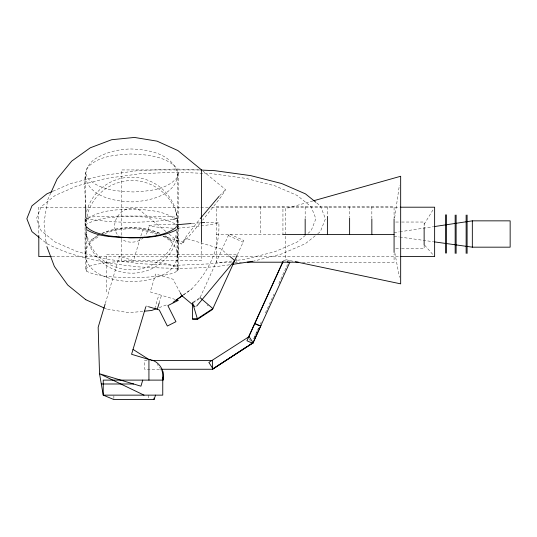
<?xml version="1.0" encoding="UTF-8"?>
<svg xmlns="http://www.w3.org/2000/svg" width="537" height="537" viewBox="0 0 537 537"><rect width="100%" height="100%" fill="white"/><g stroke="black" fill="none" stroke-linecap="round" stroke-linejoin="round"><path stroke-width="0.4" stroke-dasharray="2.69 2.01" d="M394.661 217.948L399.374 185.252M86.638 219.72L85.705 225.406L85.705 218.921M87.148 216.592L87.665 213.471A46.343 46.323 -10.8 0 1 177.143 216.283L177.385 218.687M175.304 224.802L156.676 224.788L149.064 225.399C148.071 228.99 147.682 233.206 144.789 236.012M177.707 224.983L177.244 227.802L177.244 224.896M85.068 207.665C86.692 190.622 78.509 167.396 97.6 157.462C107.454 151.85 118.677 149.474 129.92 148.964C147.628 149.252 173.538 153.663 177.707 174.371L177.707 216.565M177.707 174.371C175.908 195.293 149.998 200.878 132.854 201.885C115.146 201.597 89.236 197.186 85.068 176.478M169.068 234.085L181.318 244.113L186.211 236.495L199.683 219.297M202.845 170.967L225.661 189.642L220.774 197.267L202.624 220.183M85.705 206.792L85.705 173.33L86.907 168.403C97.338 155.891 115.448 154.925 130.558 153.985C146.386 154.609 164.624 155.764 176.384 167.712L178.344 172.612L178.344 223.191M178.344 172.612L177.143 177.539C166.712 190.051 148.608 191.024 133.491 191.957C117.67 191.333 99.426 190.185 87.665 178.23L85.705 173.33M177.707 218.136C175.304 238.086 186.258 264.056 163.1 274.655C152.797 279.737 141.338 281.663 129.92 281.656C112.777 280.65 86.866 275.065 85.068 254.142L87.028 247.329L92.008 241.053L99.674 235.736M105.346 303.338L119.456 256.31L133.505 260.526L142.661 230.024L156.985 234.32M154.743 308.574L158.952 294.551M159.127 303.096L161.462 295.31M50.767 193.011L47.739 199.717L44.034 222.298L45.893 241.006M258.545 328L253.444 339.263L258.572 327.993M237.435 254.645L243.865 240.502L229.098 233.857L199.65 298.552L192.676 303.137M260.25 324.234L261.284 321.972M265.419 312.923L274.031 294.061M278.851 283.502L287.463 264.647M87.028 219.183L85.068 222.882L86.007 225.802M206.215 222.399L218.794 222.425L218.472 222.949L215.807 223.681L204.282 225.56L176.572 228.373M424.136 224.285L433.762 208.625M85.853 225.587L87.028 223.942C100.976 216.565 117.482 216.975 132.854 216.431C146.99 217.284 162.355 216.888 175.082 223.889M183.573 294.833L191.696 288.96C208.92 271.467 220.385 247.262 218.794 222.425M199.945 223.439L189.413 235.777L181.318 244.113M219.566 195.763L225.661 189.642M85.705 269.285C89.061 264.842 95.398 264.942 100.312 263.513C111.287 261.808 122.396 261.271 133.491 261.217C148.064 261.955 163.624 261.19 177.143 267.46L178.344 269.594C174.995 274.038 168.652 273.937 163.738 275.367C152.763 277.072 141.654 277.609 130.558 277.669C115.985 276.931 100.426 277.696 86.907 271.42L85.705 269.285L85.705 230.373M305.412 235.394L297.169 242.033L274.957 251.678L246.02 259.082L233.689 260.787M307.956 233.353L311.124 230.803L315.884 218.747L311.124 206.691L297.169 195.455L274.957 185.809L246.02 178.412L212.316 173.753L176.156 172.169L139.989 173.753L106.286 178.412L77.348 185.809L55.143 195.455L41.181 206.691L36.422 218.747L41.181 230.803L55.143 242.033L77.348 251.678L106.286 259.082L139.989 263.734L176.156 265.325L212.316 263.734L232.87 260.901M315.185 235.803L305.452 243.63L281.73 253.934L253.907 261.056M317.776 233.716L320.374 231.628L325.456 218.747L320.374 205.866L316.481 202.731M143.574 237.555C138.076 242.858 128.712 243.664 122.449 239.656L121.04 238.381M183.063 295.162L191.696 288.96M88.269 218.331C101.198 209.645 117.825 209.658 132.854 209.101C146.762 209.967 162.154 210.236 174.069 218.277M97.754 235.535L92.008 239.415L90.337 241.462L92.008 239.482L99.674 234.488M193.206 302.156L199.375 298.102M52.975 191.199L70.582 183.553L101.5 175.646L137.512 170.672L176.156 168.98L199.999 170.021M104.963 233.595C121.953 226.916 141.855 227.191 158.697 234.166M101.936 233.347C120.395 225.419 142.54 225.379 160.858 233.709M101.936 233.622C120.234 226.05 141.882 225.949 160.14 233.655M159.294 307.6L167.672 304.439M312.896 200.952L285.523 208.651L285.523 234.152M172.827 219.532C144.909 222.909 116.12 223.587 88.33 218.948M394.077 232.655L399.018 231.903M399.843 231.783L433.614 226.688M229.527 264.781C199.099 269.473 168.148 268.634 137.512 266.815C106.42 263.325 74.945 258.129 46.853 243.63M142.775 311.366L129.008 312.735L106.313 308.97M192.112 223.426L200.012 222.801M288.416 260.841L289.658 260.754M87.665 217.082C117.455 215.746 147.36 215.626 177.143 217.129M199.898 169.934L121.456 169.934L121.456 235.958M208.208 207.201L38.805 207.201L38.805 235.649M211.558 207.201L399.414 207.201M395.749 222.036L400.756 222.036M401.589 222.036L424.136 222.036L424.136 228.05M216.257 234.447L282.939 234.447L282.939 206.691M395.749 248.806L400.756 248.806M401.589 248.806L424.136 248.806L424.136 244.885M236.287 254.719L106.286 254.719L106.286 292.504M52.223 256.579L229.171 256.579M232.528 256.579L235.038 256.579M235.877 256.579L399.414 256.579M231.333 262.204L216.257 262.204L216.257 206.691L394.077 206.691L394.077 218.103M234.689 262.204L241.388 262.204M302.459 262.204L394.077 262.204L394.077 254.075M147.104 360.428L144.587 360.428L144.587 369.255L161.348 369.255M173.357 228.218L155.173 226.963L148.742 225.862M394.077 236.24L399.018 236.931M399.843 237.045L433.614 241.764M292.873 261.197L285.523 259.653L285.523 235.803M163.355 236.233L184.05 242.442L185.319 238.22L220.848 248.886L229.071 255.753M175.21 299.431L150.266 291.947L155.643 274.024L173.015 279.233L179.875 292.054M146.057 305.969L147.662 306.452M228.339 235.521L243.113 242.167M104.822 308.298L106.527 309.05M285.798 261.036L283.637 260.15L285.731 261.11M163.02 236.213C170.719 240.012 177.586 247.221 177.707 256.25M165.174 235.891L172.417 241.462L165.174 235.696M39.718 237.891L44.907 242.066M165.846 231.447L140.701 210.873C124.463 200.328 105.776 223.13 119.321 236.971M207.027 304.841L208.242 305.875M424.693 245.241L434.634 256.579M249.302 339.196L250.544 341.109M177.109 226.151L177.707 227.54L177.163 228.306L175.747 236.911L170.766 247.933A46.343 46.323 -10.8 0 1 90.538 245.409L86.269 234.098L85.893 230.333M176.505 220.291L177.566 223.593L177.163 219.499M86.591 211.672A46.343 46.323 -10.8 0 1 176.505 212.947L177.143 216.283M86.269 234.098L86.907 237.435A46.343 46.323 -10.8 0 0 176.384 240.254L178.344 228.319L178.103 225.902M394.843 252.88L399.441 277.334M177.465 219.485L177.861 223.479M176.505 212.947L177.076 218.68M86.175 230.131L86.907 237.435M85.537 226.755L85.068 222.063A46.343 46.323 -10.8 0 1 85.282 218.848M371.846 206.691L371.846 218.103M349.621 206.691L349.621 217.284M327.395 206.691L327.395 216.465M305.17 206.691L305.17 218.103M260.714 206.691L260.714 234.447M236.287 258.894L236.287 263.063M201.576 241.684L201.576 260.687L121.456 260.687L121.456 236.75M178.344 224.03L178.344 269.594M177.27 235.958L177.27 270.755M177.049 236.199L177.049 270.997M148.561 395.138L148.561 398.816M113.871 395.876L113.871 398.816M86.806 236.441L86.806 271.245M85.068 217.995L85.068 254.142M157.173 364.442A19.533 19.533 0 0 1 158.187 365.543M159.536 367.328A19.533 19.533 0 0 1 160.321 368.597M160.677 369.255A19.533 19.533 0 0 1 161.59 371.302"/><path stroke-width="0.81" d="M162.758 380.109C165.644 370.859 158.583 360.334 148.93 359.501L131.565 354.292L145.822 306.761M105.104 304.137L98.17 327.255L99.533 373.759L103.232 395.138L113.871 399.555L154.025 399.555L155.602 395.138M157.254 309.332L159.127 303.096M142.748 380.109L140.929 386.184L99.533 373.759L144.03 395.138M51.102 192.266L57.164 178.861L71.663 161.154L90.263 147.803L111.676 139.721L134.458 137.445L157.046 141.144L177.908 150.561L201.576 169.934L201.576 241.684M248.215 337.793L282.952 261.66M260.901 325.59L252.987 342.928L212.477 369.255L161.509 369.255M254.672 323.529L259.66 325.67L260.901 325.623L253.081 342.895L212.477 369.154L212.545 368.16L208.88 362.435L249.51 336.39M237.126 255.323L212.471 309.487L197.515 319.307L192.521 319.307L192.521 302.606L197.515 319.307M283.019 261.593L246.946 340.76L251.84 342.982L253.081 342.928L251.84 342.982L252.84 342.371L249.108 336.645M287.194 261.673L288.591 262.311L289.832 262.231L260.834 325.657M176.431 226.433L175.747 227.722C162.698 237.247 145.42 237.226 129.92 237.804C115.542 236.891 99.775 237.421 86.981 229.903M176.431 229.333L175.747 230.292C154.502 240.019 129.625 238.589 106.957 235.595C99.66 233.803 91.733 232.192 86.269 226.614C86.135 225.902 86.182 229.521 86.269 229.467M200.194 218.66L219.062 196.314M196.696 306.05L234.763 260.512L229.702 256.283M173.102 302.311L182.399 295.639M176.304 300.055L182.251 295.78M246.738 346.741L212.451 369.255L212.477 360.428L151.293 360.428M248.134 345.821L251.631 343.519M177.693 217.948L173.538 219.371M254.699 323.522L259.593 325.744M52.21 191.534L46.853 193.864L31.938 205.866L26.85 218.747L31.938 231.628L39.073 237.367M156.247 308.748L151.682 310.473L144.393 311.198M313.702 200.724L400.669 176.264L400.669 283.851L295.323 261.707M253.115 261.257L232.803 264.332M434.44 226.56L472.332 220.848L510.15 220.848L510.15 247.174L472.332 247.174L434.44 241.878M191.32 223.493L176.042 224.815M200.791 222.754L204.664 222.499M400.253 207.201L434.634 207.201L434.634 256.579L400.253 256.579M282.939 234.447L394.077 234.447M51.384 256.579L38.805 256.579L38.805 235.649M247.248 262.204L298.297 262.204M192.521 318.783L197.354 318.783L212.88 308.587L200.066 297.652M163.302 377.243L163.235 380.109L103.232 380.109L103.232 395.138L162.758 395.138L162.758 371.356M162.758 377.806L163.235 377.806M101.305 383.989L133.626 383.989M200.818 170.061L214.8 170.672L250.806 175.646L281.73 183.553L305.452 193.864L315.83 202.214M88.33 218.948L86.907 218.572L85.705 217.431L85.705 206.792M176.707 299.881L178.311 300.364L167.859 305.607L175.948 321.703L167.343 326.026L159.261 309.93L148.46 306.694M46.88 246.597L54.385 266.473L67.743 285.06L85.766 299.68M85.45 299.552L104.299 308.05M133.028 349.412L148.93 359.501A19.533 19.533 0 0 1 150.347 359.985M195.065 306.721L181.781 295.618L180.257 292.766M45.974 241.818L46.135 243.442M472.332 220.848L472.332 247.174M467.103 215.069L467.103 253.383M466.136 215.069L466.136 253.383M456.128 215.069L456.128 253.383M455.161 215.069L455.161 253.383M446.455 214.8L446.455 253.108M445.488 214.8L445.488 253.108M424.136 227.346L424.136 244.885M394.077 218.928L394.077 252.43M371.846 218.928L371.846 234.447M349.621 218.103L349.621 234.447M327.395 216.465L327.395 234.447M305.17 218.928L305.17 234.447M163.302 376.638L163.302 377.806M154.025 398.085L154.025 399.555M148.93 359.501L148.93 380.109"/></g></svg>
